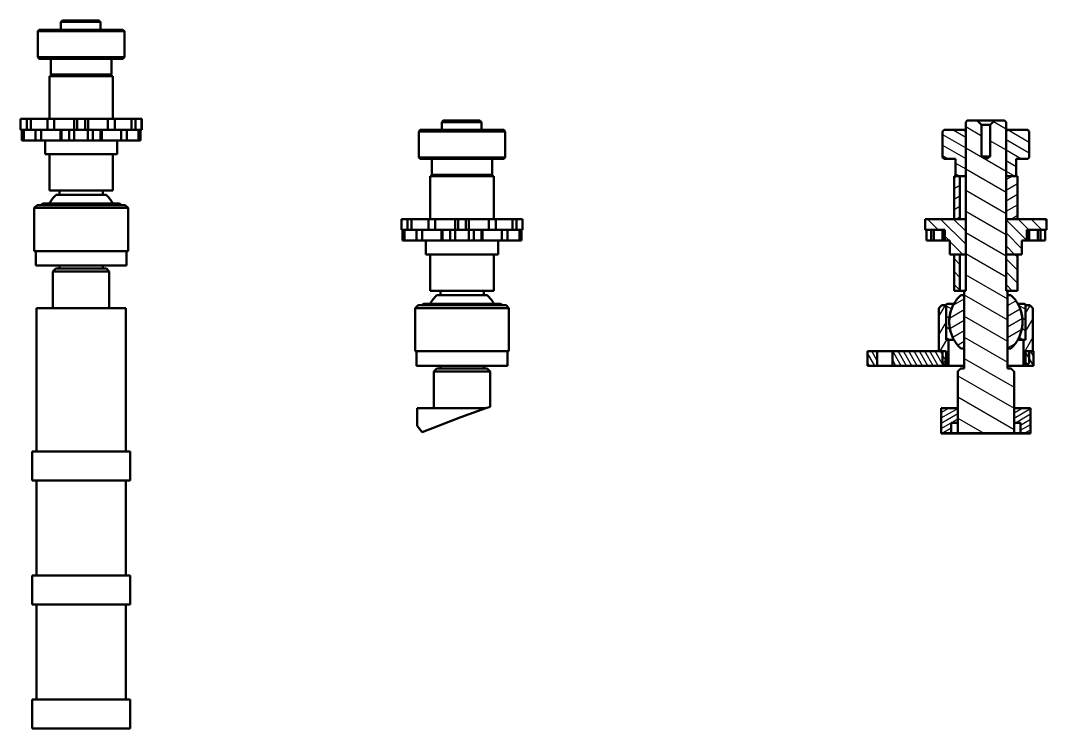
# Model space of a CAD drawing. Header units: millimetres. Extents: x 7516 to 8227, y 7849 to 10679.
# Drawn here: x 7516 to 8227, y 10188 to 10679 of the extents above; entities that cross this region are included whole.
import ezdxf

# ---------------------------------------------------------------- set-up
doc = ezdxf.new("R2010")
doc.units = ezdxf.units.MM
for name, color, linetype, lineweight in [('ハッチング', 20, 'Continuous', 25), ('外形線', 7, 'Continuous', 50), ('破断線', 3, 'Continuous', 50)]:
    doc.layers.add(name, color=color, linetype=linetype, lineweight=lineweight)
pattern_1 = [(315, (7785.0874, 10065.735), (4.490044, 4.490044), [])]
pattern_2 = [(330, (7785.0874, 10065.735), (3.17494, 5.49916), [])]
pattern_3 = [(300, (7785.0874, 10065.7348), (2.74958, 1.58747), [])]
pattern_4 = [(60, (7785.0874, 10065.735), (-5.49916, 3.17494), [])]
pattern_5 = [(30, (7785.0874, 10065.7348), (-1.58747, 2.74958), [])]
pattern_6 = [(30, (7785.0874, 10065.735), (-3.17494, 5.49916), [])]

msp = doc.modelspace()

# ---------------------------------------------------------------- hatches: boundary and pattern name
at = {"layer": 'ハッチング'}
h = msp.add_hatch(dxfattribs=at)
h.set_pattern_fill('ANSI31', color=256, scale=101.598099, angle=-75, style=0)
h.set_pattern_definition([(330, (7785.087, 10065.735), (6.34988, 10.99832), [])])
h.paths.add_polyline_path([(8188.07, 10584.64), (8186.71, 10583.83), (8186.17, 10583.51), (8185.87, 10583.34), (8185.68, 10583.24), (8185.54, 10583.17), (8185.44, 10583.12), (8185.36, 10583.09), (8185.29, 10583.06), (8185.23, 10583.05), (8185.18, 10583.04), (8185.13, 10583.03), (8185.09, 10583.03), (8185.04, 10583.03), (8184.99, 10583.04), (8184.94, 10583.05), (8184.88, 10583.06), (8184.81, 10583.09), (8184.73, 10583.12), (8184.63, 10583.17), (8184.49, 10583.24), (8184.3, 10583.34), (8184, 10583.51), (8183.46, 10583.83), (8182.1, 10584.64), (8182.1, 10606.64), (8182.01, 10606.73), (8181.92, 10606.82), (8181.83, 10606.91), (8181.73, 10607.01), (8181.63, 10607.11), (8181.53, 10607.21), (8181.42, 10607.31), (8181.32, 10607.42), (8181.21, 10607.53), (8181.09, 10607.64), (8180.98, 10607.76), (8180.86, 10607.88), (8180.73, 10608), (8180.61, 10608.13), (8180.47, 10608.26), (8180.34, 10608.4), (8180.2, 10608.53), (8180.06, 10608.68), (8179.91, 10608.82), (8179.76, 10608.98), (8179.6, 10609.13), (8179.44, 10609.3), (8179.27, 10609.47), (8179.09, 10609.64), (8172.09, 10609.64), (8171.09, 10608.64), (8171.09, 10491.64), (8170.09, 10491.64), (8170.09, 10437.64), (8167.59, 10437.64), (8167.51, 10437.56), (8167.43, 10437.48), (8167.35, 10437.4), (8167.27, 10437.32), (8167.19, 10437.24), (8167.11, 10437.16), (8167.03, 10437.08), (8166.95, 10437), (8166.86, 10436.92), (8166.78, 10436.84), (8166.7, 10436.75), (8166.62, 10436.67), (8166.53, 10436.59), (8166.45, 10436.5), (8166.36, 10436.42), (8166.28, 10436.33), (8166.19, 10436.25), (8166.11, 10436.16), (8166.02, 10436.08), (8165.94, 10435.99), (8165.85, 10435.9), (8165.76, 10435.82), (8165.68, 10435.73), (8165.59, 10435.64), (8165.59, 10392.81), (8204.58, 10392.81), (8204.58, 10435.64), (8204.49, 10435.73), (8204.41, 10435.82), (8204.32, 10435.9), (8204.23, 10435.99), (8204.15, 10436.08), (8204.06, 10436.16), (8203.98, 10436.25), (8203.89, 10436.33), (8203.81, 10436.42), (8203.72, 10436.5), (8203.64, 10436.59), (8203.56, 10436.67), (8203.47, 10436.75), (8203.39, 10436.84), (8203.31, 10436.92), (8203.23, 10437), (8203.14, 10437.08), (8203.06, 10437.16), (8202.98, 10437.24), (8202.9, 10437.32), (8202.82, 10437.4), (8202.74, 10437.48), (8202.66, 10437.56), (8202.58, 10437.64), (8200.08, 10437.64), (8200.08, 10491.64), (8199.08, 10491.64), (8199.08, 10608.64), (8198.08, 10609.64), (8191.08, 10609.64), (8190.9, 10609.47), (8190.73, 10609.3), (8190.57, 10609.13), (8190.41, 10608.98), (8190.26, 10608.82), (8190.11, 10608.68), (8189.97, 10608.53), (8189.83, 10608.4), (8189.7, 10608.26), (8189.57, 10608.13), (8189.44, 10608), (8189.31, 10607.88), (8189.19, 10607.76), (8189.08, 10607.64), (8188.96, 10607.53), (8188.85, 10607.42), (8188.75, 10607.31), (8188.64, 10607.21), (8188.54, 10607.11), (8188.44, 10607.01), (8188.34, 10606.91), (8188.25, 10606.82), (8188.16, 10606.73), (8188.07, 10606.64)])
h = msp.add_hatch(dxfattribs=at)
h.set_pattern_fill('ANSI31', color=256, scale=50.799049, angle=-75, style=0)
h.set_pattern_definition(pattern_2)
h.paths.add_polyline_path([(8155.09, 10584.14), (8156.09, 10583.14), (8164.09, 10583.14), (8164.09, 10572.14), (8165.09, 10571.14), (8170.09, 10571.14), (8171.09, 10572.14), (8171.09, 10602.14), (8170.09, 10603.14), (8156.09, 10603.14), (8155.09, 10602.14)])
h = msp.add_hatch(dxfattribs=at)
h.set_pattern_fill('ANSI31', color=256, scale=50.799049, angle=-75, style=0)
h.set_pattern_definition(pattern_2)
h.paths.add_polyline_path([(8214.08, 10583.14), (8215.08, 10584.14), (8215.08, 10602.14), (8214.08, 10603.14), (8200.08, 10603.14), (8199.08, 10602.14), (8199.08, 10572.14), (8200.08, 10571.14), (8205.08, 10571.14), (8206.08, 10572.14), (8206.08, 10583.14)])
h = msp.add_hatch(dxfattribs=at)
h.set_pattern_fill('ANSI31', color=256, scale=50.799049, angle=-15, style=0)
h.set_pattern_definition(pattern_6)
h.paths.add_polyline_path([(8167.09, 10541.39), (8167.09, 10571.14), (8163.09, 10571.14), (8163.09, 10541.39)])
h = msp.add_hatch(dxfattribs=at)
h.set_pattern_fill('ANSI31', color=256, scale=50.799049, angle=-15, style=0)
h.set_pattern_definition(pattern_6)
h.paths.add_polyline_path([(8207.08, 10571.14), (8199.08, 10571.14), (8199.08, 10541.39), (8207.08, 10541.39)])
h = msp.add_hatch(dxfattribs=at)
h.set_pattern_fill('ANSI31', color=256, scale=50.799049, angle=-90, style=0)
h.set_pattern_definition(pattern_1)
h.paths.add_polyline_path([(8171.09, 10541.39), (8143.09, 10541.39), (8143.09, 10533.89), (8156.59, 10533.89), (8156.59, 10526.39), (8160.09, 10526.39), (8160.09, 10516.89), (8171.09, 10516.89)])
h = msp.add_hatch(dxfattribs=at)
h.set_pattern_fill('ANSI31', color=256, scale=50.799049, angle=-90, style=0)
h.set_pattern_definition(pattern_1)
h.paths.add_polyline_path([(8227.08, 10541.39), (8199.08, 10541.39), (8199.08, 10516.89), (8210.08, 10516.89), (8210.08, 10526.39), (8213.58, 10526.39), (8213.58, 10533.89), (8227.08, 10533.89)])
h = msp.add_hatch(dxfattribs=at)
h.set_pattern_fill('ANSI31', color=256, scale=50.799049, angle=-90, style=0)
h.set_pattern_definition(pattern_1)
h.paths.add_polyline_path([(8167.09, 10491.64), (8167.09, 10516.89), (8163.09, 10516.89), (8163.09, 10491.64)])
h = msp.add_hatch(dxfattribs=at)
h.set_pattern_fill('ANSI31', color=256, scale=50.799049, angle=-90, style=0)
h.set_pattern_definition(pattern_1)
h.paths.add_polyline_path([(8207.08, 10516.89), (8199.08, 10516.89), (8199.08, 10491.64), (8207.08, 10491.64)])
h = msp.add_hatch(dxfattribs=at)
h.set_pattern_fill('ANSI31', color=256, scale=50.799049, angle=-15, style=0)
h.set_pattern_definition(pattern_6)
h.paths.add_polyline_path([(8170.09, 10488.64), (8167.69, 10488.64), (8166.52, 10487.47), (8165.4, 10486.18), (8164.33, 10484.77), (8163.36, 10483.29), (8162.5, 10481.75), (8161.77, 10480.22), (8161.16, 10478.67), (8160.64, 10477.02), (8160.22, 10475.3), (8159.92, 10473.55), (8159.74, 10471.82), (8159.69, 10470.14), (8159.74, 10468.47), (8159.92, 10466.73), (8160.22, 10464.98), (8160.64, 10463.26), (8161.16, 10461.61), (8161.77, 10460.07), (8162.5, 10458.53), (8163.36, 10457), (8164.33, 10455.51), (8165.4, 10454.11), (8166.52, 10452.82), (8167.69, 10451.64), (8170.09, 10451.64)])
h = msp.add_hatch(dxfattribs=at)
h.set_pattern_fill('ANSI31', color=256, scale=50.799049, angle=-15, style=0)
h.set_pattern_definition(pattern_6)
h.paths.add_polyline_path([(8202.48, 10488.64), (8200.08, 10488.64), (8200.08, 10451.64), (8202.48, 10451.64), (8203.65, 10452.82), (8204.78, 10454.11), (8205.84, 10455.51), (8206.81, 10457), (8207.67, 10458.53), (8208.4, 10460.07), (8209.01, 10461.61), (8209.53, 10463.26), (8209.95, 10464.98), (8210.25, 10466.73), (8210.43, 10468.47), (8210.48, 10470.14), (8210.43, 10471.82), (8210.25, 10473.55), (8209.95, 10475.3), (8209.53, 10477.02), (8209.01, 10478.67), (8208.4, 10480.22), (8207.67, 10481.75), (8206.81, 10483.29), (8205.84, 10484.77), (8204.78, 10486.18), (8203.65, 10487.47)])
h = msp.add_hatch(dxfattribs=at)
h.set_pattern_fill('ANSI31', color=256, scale=50.799049, angle=15, style=0)
h.set_pattern_definition(pattern_4)
h.paths.add_polyline_path([(8155.09, 10441.64), (8157.09, 10439.64), (8159.09, 10439.64), (8159.09, 10457.64), (8157.59, 10457.64), (8157.59, 10481.64), (8154.59, 10481.64), (8152.59, 10479.64), (8152.59, 10449.64), (8155.09, 10449.64)])
h = msp.add_hatch(dxfattribs=at)
h.set_pattern_fill('ANSI31', color=256, scale=50.799049, angle=-75, style=0)
h.set_pattern_definition(pattern_2)
h.paths.add_polyline_path([(8157.59, 10458.22), (8158.59, 10457.64), (8162.98, 10457.64), (8162.46, 10458.61), (8161.99, 10459.59), (8161.57, 10460.55), (8161.19, 10461.53), (8160.85, 10462.56), (8160.54, 10463.62), (8160.28, 10464.71), (8160.06, 10465.81), (8159.9, 10466.91), (8159.78, 10468.01), (8159.71, 10469.09), (8159.69, 10470.14), (8159.71, 10471.19), (8159.78, 10472.27), (8159.9, 10473.37), (8160.06, 10474.48), (8160.28, 10475.58), (8160.54, 10476.66), (8160.85, 10477.73), (8161.19, 10478.75), (8161.57, 10479.74), (8161.99, 10480.7), (8162.46, 10481.67), (8162.98, 10482.64), (8158.59, 10482.64), (8157.59, 10482.06)])
h = msp.add_hatch(dxfattribs=at)
h.set_pattern_fill('ANSI31', color=256, scale=50.799049, angle=-75, style=0)
h.set_pattern_definition(pattern_2)
h.paths.add_polyline_path([(8211.58, 10457.64), (8212.58, 10458.22), (8212.58, 10482.06), (8211.58, 10482.64), (8207.19, 10482.64), (8207.71, 10481.67), (8208.18, 10480.7), (8208.6, 10479.74), (8208.98, 10478.75), (8209.32, 10477.73), (8209.63, 10476.66), (8209.89, 10475.58), (8210.11, 10474.48), (8210.28, 10473.37), (8210.39, 10472.27), (8210.46, 10471.19), (8210.48, 10470.14), (8210.46, 10469.09), (8210.39, 10468.01), (8210.28, 10466.91), (8210.11, 10465.81), (8209.89, 10464.71), (8209.63, 10463.62), (8209.32, 10462.56), (8208.98, 10461.53), (8208.6, 10460.55), (8208.18, 10459.59), (8207.71, 10458.61), (8207.19, 10457.64)])
h = msp.add_hatch(dxfattribs=at)
h.set_pattern_fill('ANSI31', color=256, scale=50.799049, angle=15, style=0)
h.set_pattern_definition(pattern_4)
h.paths.add_polyline_path([(8213.08, 10439.64), (8215.08, 10441.64), (8215.08, 10449.64), (8217.58, 10449.64), (8217.58, 10479.64), (8215.58, 10481.64), (8212.58, 10481.64), (8212.58, 10457.64), (8211.08, 10457.64), (8211.08, 10439.64)])
h = msp.add_hatch(dxfattribs=at)
h.set_pattern_fill('ANSI31', color=256, scale=25.399525, angle=-105, style=0)
h.set_pattern_definition(pattern_3)
h.paths.add_polyline_path([(8103.09, 10449.64), (8103.09, 10439.64), (8109.85, 10439.64), (8109.85, 10449.64)])
h = msp.add_hatch(dxfattribs=at)
h.set_pattern_fill('ANSI31', color=256, scale=25.399525, angle=-105, style=0)
h.set_pattern_definition(pattern_3)
h.paths.add_polyline_path([(8120.33, 10449.64), (8120.33, 10439.64), (8157.59, 10439.64), (8157.59, 10449.64)])
h = msp.add_hatch(dxfattribs=at)
h.set_pattern_fill('ANSI31', color=256, scale=25.399525, angle=-105, style=0)
h.set_pattern_definition(pattern_3)
h.paths.add_polyline_path([(8218.08, 10439.64), (8218.08, 10449.64), (8212.58, 10449.64), (8212.58, 10439.64)])
h = msp.add_hatch(dxfattribs=at)
h.set_pattern_fill('ANSI31', color=256, scale=25.399525, angle=-15, style=0, double=1)
h.set_pattern_definition(pattern_5)
h.paths.add_polyline_path([(8165.59, 10410.14), (8154.09, 10410.14), (8154.09, 10392.81), (8161.09, 10392.81), (8161.09, 10400.14), (8165.59, 10400.14)])
h = msp.add_hatch(dxfattribs=at)
h.set_pattern_fill('ANSI31', color=256, scale=25.399525, angle=-15, style=0, double=1)
h.set_pattern_definition(pattern_5)
h.paths.add_polyline_path([(8216.08, 10410.14), (8204.58, 10410.14), (8204.58, 10400.14), (8209.08, 10400.14), (8209.08, 10392.81), (8216.08, 10392.81)])

# ---------------------------------------------------------------- linework, layer by layer
at = {"layer": '外形線'}
for p, q in [((7545.12, 10679.06), (7544.12, 10678.06)), ((7545.12, 10679.06), (7570.49, 10679.06)), ((7529.12, 10672.56), (7528.12, 10671.56)), ((7588.12, 10671.56), (7528.12, 10671.56)), ((7528.12, 10653.56), (7528.12, 10671.56)), ((7529.12, 10672.56), (7587.12, 10672.56)), ((7571.54, 10678.06), (7544.12, 10678.06)), ((7544.12, 10678.06), (7544.12, 10672.56)), ((7571.54, 10672.56), (7571.54, 10678.06)), ((7587.12, 10672.56), (7588.12, 10671.56)), ((7588.12, 10653.56), (7588.12, 10671.56)), ((7528.12, 10653.56), (7588.12, 10653.56)), ((7529.12, 10652.56), (7528.12, 10653.56)), ((7587.12, 10652.56), (7529.12, 10652.56)), ((7537.12, 10641.56), (7537.12, 10652.56)), ((7579.12, 10641.56), (7579.12, 10652.56)), ((7587.12, 10652.56), (7588.12, 10653.56)), ((7580.12, 10640.56), (7536.12, 10640.56)), ((7536.12, 10640.56), (7536.12, 10610.81)), ((7537.12, 10641.56), (7579.12, 10641.56)), ((7538.12, 10640.56), (7537.12, 10641.56)), ((7578.12, 10640.56), (7579.12, 10641.56)), ((7580.12, 10640.56), (7580.12, 10610.81)), ((7516.12, 10603.31), (7516.12, 10610.81)), ((7516.12, 10610.81), (7516.21, 10610.81)), ((7516.21, 10603.31), (7516.21, 10610.81)), ((7516.21, 10610.81), (7520.08, 10610.81)), ((7520.45, 10610.81), (7520.08, 10610.81)), ((7520.45, 10610.81), (7520.45, 10603.31)), ((7520.45, 10610.81), (7523.2, 10610.81)), ((7523.2, 10610.81), (7527.45, 10610.81)), ((7523.2, 10603.31), (7523.2, 10610.81)), ((7529.31, 10610.81), (7527.45, 10610.81)), ((7529.31, 10610.81), (7533.55, 10610.81)), ((7533.55, 10610.81), (7534.79, 10610.81)), ((7534.79, 10610.81), (7539.55, 10610.81)), ((7534.79, 10610.81), (7534.79, 10603.31)), ((7539.55, 10610.81), (7543.04, 10610.81)), ((7539.55, 10603.31), (7539.55, 10610.81)), ((7544.22, 10610.81), (7543.04, 10610.81)), ((7544.22, 10610.81), (7545.77, 10610.81)), ((7545.77, 10610.81), (7547.61, 10610.81)), ((7547.61, 10610.81), (7553.29, 10610.81)), ((7553.57, 10610.81), (7553.29, 10610.81)), ((7553.29, 10603.31), (7553.29, 10610.81)), ((7553.57, 10610.81), (7555.37, 10610.81)), ((7555.37, 10610.81), (7560.87, 10610.81)), ((7555.37, 10610.81), (7555.37, 10603.31)), ((7560.87, 10610.81), (7562.67, 10610.81)), ((7560.87, 10603.31), (7560.87, 10610.81)), ((7562.95, 10610.81), (7562.67, 10610.81)), ((7562.95, 10610.81), (7568.64, 10610.81)), ((7562.95, 10603.31), (7562.95, 10610.81)), ((7568.64, 10610.81), (7570.48, 10610.81)), ((7570.48, 10610.81), (7572.03, 10610.81)), ((7573.21, 10610.81), (7572.03, 10610.81)), ((7573.21, 10610.81), (7576.7, 10610.81)), ((7576.7, 10610.81), (7581.46, 10610.81)), ((7576.7, 10610.81), (7576.7, 10603.31)), ((7581.46, 10610.81), (7582.69, 10610.81)), ((7581.46, 10603.31), (7581.46, 10610.81)), ((7582.69, 10610.81), (7586.94, 10610.81)), ((7588.8, 10610.81), (7586.94, 10610.81)), ((7588.8, 10610.81), (7593.04, 10610.81)), ((7593.04, 10610.81), (7595.79, 10610.81)), ((7593.04, 10610.81), (7593.04, 10603.31)), ((7596.17, 10610.81), (7595.79, 10610.81)), ((7595.79, 10603.31), (7595.79, 10610.81)), ((7596.17, 10610.81), (7600.03, 10610.81)), ((7600.03, 10610.81), (7600.12, 10610.81)), ((7600.03, 10610.81), (7600.03, 10603.31)), ((7600.12, 10603.31), (7600.12, 10610.81)), ((7809.07, 10609.64), (7808.07, 10608.64)), ((7835.49, 10608.64), (7808.07, 10608.64)), ((7808.07, 10608.64), (7808.07, 10603.14)), ((7809.07, 10609.64), (7834.44, 10609.64)), ((7809.07, 10609.64), (7834.44, 10609.64)), ((7835.49, 10603.14), (7835.49, 10608.64)), ((8172.09, 10609.64), (8171.09, 10608.64)), ((8171.09, 10608.64), (8171.09, 10491.64)), ((8179.09, 10609.64), (8172.09, 10609.64)), ((8179.09, 10609.64), (8191.08, 10609.64)), ((8198.08, 10609.64), (8191.08, 10609.64)), ((8199.08, 10608.64), (8198.08, 10609.64)), ((8199.08, 10491.64), (8199.08, 10608.64)), ((7516.12, 10603.31), (7516.21, 10603.31)), ((7516.93, 10603.31), (7516.21, 10603.31)), ((7516.93, 10603.31), (7516.93, 10595.81)), ((7516.93, 10603.31), (7518.35, 10603.31)), ((7518.35, 10595.81), (7518.35, 10603.31)), ((7518.35, 10603.31), (7520.45, 10603.31)), ((7520.45, 10603.31), (7523.2, 10603.31)), ((7526.54, 10603.31), (7523.2, 10603.31)), ((7526.54, 10603.31), (7526.54, 10595.81)), ((7526.54, 10603.31), (7530.43, 10603.31)), ((7530.43, 10595.81), (7530.43, 10603.31)), ((7530.43, 10603.31), (7534.44, 10603.31)), ((7534.79, 10603.31), (7534.44, 10603.31)), ((7534.79, 10603.31), (7539.55, 10603.31)), ((7543.04, 10603.31), (7539.55, 10603.31)), ((7543.04, 10603.31), (7543.83, 10603.31)), ((7543.83, 10603.31), (7543.83, 10595.81)), ((7543.88, 10603.31), (7543.83, 10603.31)), ((7543.88, 10603.31), (7544.62, 10603.31)), ((7544.62, 10603.31), (7544.62, 10595.81)), ((7544.62, 10603.31), (7549.93, 10603.31)), ((7549.93, 10595.81), (7549.93, 10603.31)), ((7549.93, 10603.31), (7552.67, 10603.31)), ((7553.29, 10603.31), (7552.67, 10603.31)), ((7553.29, 10603.31), (7553.57, 10603.31)), ((7553.37, 10603.31), (7553.37, 10595.81)), ((7555.37, 10603.31), (7553.57, 10603.31)), ((7555.37, 10603.31), (7560.87, 10603.31)), ((7562.67, 10603.31), (7560.87, 10603.31)), ((7562.67, 10603.31), (7562.95, 10603.31)), ((7562.87, 10603.31), (7562.87, 10595.81)), ((7563.57, 10603.31), (7562.95, 10603.31)), ((7563.57, 10603.31), (7566.31, 10603.31)), ((7566.31, 10603.31), (7566.31, 10595.81)), ((7566.31, 10603.31), (7571.63, 10603.31)), ((7571.63, 10595.81), (7571.63, 10603.31)), ((7571.63, 10603.31), (7572.37, 10603.31)), ((7572.41, 10603.31), (7572.37, 10603.31)), ((7572.41, 10603.31), (7572.41, 10595.81)), ((7572.41, 10603.31), (7573.21, 10603.31)), ((7576.7, 10603.31), (7573.21, 10603.31)), ((7576.7, 10603.31), (7581.46, 10603.31)), ((7581.81, 10603.31), (7581.46, 10603.31)), ((7581.81, 10603.31), (7585.81, 10603.31)), ((7585.81, 10603.31), (7585.81, 10595.81)), ((7585.81, 10603.31), (7589.7, 10603.31)), ((7589.7, 10595.81), (7589.7, 10603.31)), ((7593.04, 10603.31), (7589.7, 10603.31)), ((7593.04, 10603.31), (7595.79, 10603.31)), ((7595.79, 10603.31), (7597.89, 10603.31)), ((7597.89, 10603.31), (7597.89, 10595.81)), ((7597.89, 10603.31), (7599.32, 10603.31)), ((7599.32, 10595.81), (7599.32, 10603.31)), ((7600.03, 10603.31), (7599.32, 10603.31)), ((7600.03, 10603.31), (7600.12, 10603.31)), ((7793.07, 10603.14), (7792.07, 10602.14)), ((7852.07, 10602.14), (7792.07, 10602.14)), ((7792.07, 10584.14), (7792.07, 10602.14)), ((7793.07, 10603.14), (7851.07, 10603.14)), ((7851.07, 10603.14), (7852.07, 10602.14)), ((7852.07, 10584.14), (7852.07, 10602.14)), ((8156.09, 10603.14), (8155.09, 10602.14)), ((8155.09, 10602.14), (8155.09, 10584.14)), ((8170.09, 10603.14), (8156.09, 10603.14)), ((8171.09, 10603.14), (8170.09, 10603.14)), ((8171.09, 10602.14), (8170.09, 10603.14)), ((8171.09, 10572.14), (8171.09, 10602.14)), ((8188.07, 10606.64), (8182.1, 10606.64)), ((8182.1, 10584.64), (8182.1, 10606.64)), ((8188.07, 10606.64), (8188.07, 10584.64)), ((8200.08, 10603.14), (8199.08, 10603.14)), ((8200.08, 10603.14), (8199.08, 10602.14)), ((8199.08, 10602.14), (8199.08, 10572.14)), ((8214.08, 10603.14), (8200.08, 10603.14)), ((8215.08, 10602.14), (8214.08, 10603.14)), ((8215.08, 10584.14), (8215.08, 10602.14)), ((7516.93, 10595.81), (7518.35, 10595.81)), ((7522.55, 10595.81), (7518.35, 10595.81)), ((7522.55, 10595.81), (7524.57, 10595.81)), ((7526.54, 10595.81), (7524.57, 10595.81)), ((7526.54, 10595.81), (7530.43, 10595.81)), ((7534.44, 10595.81), (7530.43, 10595.81)), ((7533.12, 10586.31), (7533.12, 10595.81)), ((7534.44, 10595.81), (7536.01, 10595.81)), ((7539.01, 10595.81), (7536.01, 10595.81)), ((7541.06, 10595.81), (7539.01, 10595.81)), ((7543.83, 10595.81), (7541.06, 10595.81)), ((7543.83, 10595.81), (7543.88, 10595.81)), ((7544.62, 10595.81), (7543.88, 10595.81)), ((7544.62, 10595.81), (7549.93, 10595.81)), ((7552.67, 10595.81), (7549.93, 10595.81)), ((7552.67, 10595.81), (7553.37, 10595.81)), ((7554.87, 10595.81), (7553.37, 10595.81)), ((7561.37, 10595.81), (7554.87, 10595.81)), ((7562.87, 10595.81), (7561.37, 10595.81)), ((7562.87, 10595.81), (7563.57, 10595.81)), ((7566.31, 10595.81), (7563.57, 10595.81)), ((7566.31, 10595.81), (7571.63, 10595.81)), ((7572.37, 10595.81), (7571.63, 10595.81)), ((7572.37, 10595.81), (7572.41, 10595.81)), ((7575.19, 10595.81), (7572.41, 10595.81)), ((7577.24, 10595.81), (7575.19, 10595.81)), ((7580.24, 10595.81), (7577.24, 10595.81)), ((7580.24, 10595.81), (7581.81, 10595.81)), ((7585.81, 10595.81), (7581.81, 10595.81)), ((7583.12, 10586.31), (7583.12, 10595.81)), ((7585.81, 10595.81), (7589.7, 10595.81)), ((7591.67, 10595.81), (7589.7, 10595.81)), ((7591.67, 10595.81), (7593.7, 10595.81)), ((7597.89, 10595.81), (7593.7, 10595.81)), ((7597.89, 10595.81), (7599.32, 10595.81)), ((7533.12, 10586.31), (7583.12, 10586.31)), ((7536.12, 10586.31), (7536.12, 10561.06)), ((7580.12, 10586.31), (7580.12, 10561.06)), ((7792.07, 10584.14), (7852.07, 10584.14)), ((7793.07, 10583.14), (7792.07, 10584.14)), ((7851.07, 10583.14), (7793.07, 10583.14)), ((7801.07, 10572.14), (7801.07, 10583.14)), ((7843.07, 10572.14), (7843.07, 10583.14)), ((7851.07, 10583.14), (7852.07, 10584.14)), ((8155.09, 10584.14), (8156.09, 10583.14)), ((8156.09, 10583.14), (8164.09, 10583.14)), ((8164.09, 10583.14), (8164.09, 10572.14)), ((8188.07, 10584.64), (8182.1, 10584.64)), ((8206.08, 10583.14), (8214.08, 10583.14)), ((8206.08, 10572.14), (8206.08, 10583.14)), ((8214.08, 10583.14), (8215.08, 10584.14)), ((7801.07, 10572.14), (7843.07, 10572.14)), ((7802.07, 10571.14), (7801.07, 10572.14)), ((7842.07, 10571.14), (7843.07, 10572.14)), ((8164.09, 10572.14), (8165.09, 10571.14)), ((8170.09, 10571.14), (8171.09, 10572.14)), ((8199.08, 10572.14), (8200.08, 10571.14)), ((8205.08, 10571.14), (8206.08, 10572.14)), ((7844.07, 10571.14), (7800.07, 10571.14)), ((7800.07, 10571.14), (7800.07, 10541.39)), ((7844.07, 10571.14), (7844.07, 10541.39)), ((8163.09, 10571.14), (8163.09, 10541.39)), ((8167.09, 10571.14), (8163.09, 10571.14)), ((8165.09, 10571.14), (8170.09, 10571.14)), ((8167.09, 10541.39), (8167.09, 10571.14)), ((8170.09, 10571.14), (8171.09, 10571.14)), ((8199.08, 10571.14), (8199.08, 10541.39)), ((8207.08, 10571.14), (8199.08, 10571.14)), ((8200.08, 10571.14), (8205.08, 10571.14)), ((8207.08, 10541.39), (8207.08, 10571.14)), ((7580.12, 10561.06), (7536.12, 10561.06)), ((7540.72, 10558.06), (7575.52, 10558.06)), ((7543.12, 10558.06), (7543.12, 10561.06)), ((7573.12, 10558.06), (7573.12, 10561.06)), ((7527.62, 10551.06), (7525.62, 10549.06)), ((7527.62, 10551.06), (7554.46, 10551.06)), ((7531.62, 10552.06), (7530.62, 10551.48)), ((7585.62, 10551.48), (7530.62, 10551.48)), ((7530.62, 10551.48), (7530.62, 10551.06)), ((7531.62, 10552.06), (7584.62, 10552.06)), ((7554.46, 10551.06), (7588.62, 10551.06)), ((7584.62, 10552.06), (7585.62, 10551.48)), ((7585.62, 10551.48), (7585.62, 10551.06)), ((7588.62, 10551.06), (7590.62, 10549.06)), ((7554.22, 10549.06), (7525.62, 10549.06)), ((7525.62, 10519.06), (7525.62, 10549.06)), ((7590.62, 10549.06), (7554.22, 10549.06)), ((7590.62, 10519.06), (7590.62, 10549.06)), ((7780.07, 10533.89), (7780.07, 10541.39)), ((7780.07, 10541.39), (7780.16, 10541.39)), ((7780.16, 10533.89), (7780.16, 10541.39)), ((7780.16, 10541.39), (7784.02, 10541.39)), ((7784.4, 10541.39), (7784.02, 10541.39)), ((7784.4, 10541.39), (7784.4, 10533.89)), ((7784.4, 10541.39), (7787.15, 10541.39)), ((7787.15, 10541.39), (7791.4, 10541.39)), ((7787.15, 10533.89), (7787.15, 10541.39)), ((7793.26, 10541.39), (7791.4, 10541.39)), ((7793.26, 10541.39), (7797.5, 10541.39)), ((7797.5, 10541.39), (7798.74, 10541.39)), ((7798.74, 10541.39), (7803.5, 10541.39)), ((7798.74, 10541.39), (7798.74, 10533.89)), ((7803.5, 10541.39), (7806.99, 10541.39)), ((7803.5, 10533.89), (7803.5, 10541.39)), ((7808.17, 10541.39), (7806.99, 10541.39)), ((7808.17, 10541.39), (7809.72, 10541.39)), ((7809.72, 10541.39), (7811.56, 10541.39)), ((7811.56, 10541.39), (7817.24, 10541.39)), ((7817.52, 10541.39), (7817.24, 10541.39)), ((7817.24, 10533.89), (7817.24, 10541.39)), ((7817.52, 10541.39), (7819.32, 10541.39)), ((7819.32, 10541.39), (7824.82, 10541.39)), ((7819.32, 10541.39), (7819.32, 10533.89)), ((7824.82, 10541.39), (7826.62, 10541.39)), ((7824.82, 10533.89), (7824.82, 10541.39)), ((7826.9, 10541.39), (7826.62, 10541.39)), ((7826.9, 10541.39), (7832.59, 10541.39)), ((7826.9, 10533.89), (7826.9, 10541.39)), ((7832.59, 10541.39), (7834.42, 10541.39)), ((7834.42, 10541.39), (7835.98, 10541.39)), ((7837.15, 10541.39), (7835.98, 10541.39)), ((7837.15, 10541.39), (7840.65, 10541.39)), ((7840.65, 10541.39), (7845.41, 10541.39)), ((7840.65, 10541.39), (7840.65, 10533.89)), ((7845.41, 10541.39), (7846.64, 10541.39)), ((7845.41, 10533.89), (7845.41, 10541.39)), ((7846.64, 10541.39), (7850.89, 10541.39)), ((7852.75, 10541.39), (7850.89, 10541.39)), ((7852.75, 10541.39), (7856.99, 10541.39)), ((7856.99, 10541.39), (7859.74, 10541.39)), ((7856.99, 10541.39), (7856.99, 10533.89)), ((7860.12, 10541.39), (7859.74, 10541.39)), ((7859.74, 10533.89), (7859.74, 10541.39)), ((7860.12, 10541.39), (7863.98, 10541.39)), ((7863.98, 10541.39), (7864.07, 10541.39)), ((7863.98, 10541.39), (7863.98, 10533.89)), ((7864.07, 10533.89), (7864.07, 10541.39)), ((8143.09, 10541.39), (8143.09, 10533.89)), ((8171.09, 10541.39), (8143.09, 10541.39)), ((8163.09, 10541.39), (8167.09, 10541.39)), ((8171.09, 10516.89), (8171.09, 10541.39)), ((8199.08, 10541.39), (8207.08, 10541.39)), ((8199.08, 10541.39), (8199.08, 10516.89)), ((8227.08, 10541.39), (8199.08, 10541.39)), ((8227.08, 10533.89), (8227.08, 10541.39)), ((7780.07, 10533.89), (7780.16, 10533.89)), ((7780.88, 10533.89), (7780.16, 10533.89)), ((7780.88, 10533.89), (7780.88, 10526.39)), ((7780.88, 10533.89), (7782.3, 10533.89)), ((7782.3, 10526.39), (7782.3, 10533.89)), ((7782.3, 10533.89), (7784.4, 10533.89)), ((7784.4, 10533.89), (7787.15, 10533.89)), ((7790.49, 10533.89), (7787.15, 10533.89)), ((7790.49, 10533.89), (7790.49, 10526.39)), ((7790.49, 10533.89), (7794.38, 10533.89)), ((7794.38, 10526.39), (7794.38, 10533.89)), ((7794.38, 10533.89), (7798.39, 10533.89)), ((7798.74, 10533.89), (7798.39, 10533.89)), ((7798.74, 10533.89), (7803.5, 10533.89)), ((7806.99, 10533.89), (7803.5, 10533.89)), ((7806.99, 10533.89), (7807.78, 10533.89)), ((7807.78, 10533.89), (7807.78, 10526.39)), ((7807.83, 10533.89), (7807.78, 10533.89)), ((7807.83, 10533.89), (7808.57, 10533.89)), ((7808.57, 10533.89), (7808.57, 10526.39)), ((7808.57, 10533.89), (7813.88, 10533.89)), ((7813.88, 10526.39), (7813.88, 10533.89)), ((7813.88, 10533.89), (7816.62, 10533.89)), ((7817.24, 10533.89), (7816.62, 10533.89)), ((7817.24, 10533.89), (7817.52, 10533.89)), ((7817.32, 10533.89), (7817.32, 10526.39)), ((7819.32, 10533.89), (7817.52, 10533.89)), ((7819.32, 10533.89), (7824.82, 10533.89)), ((7826.62, 10533.89), (7824.82, 10533.89)), ((7826.62, 10533.89), (7826.9, 10533.89)), ((7826.82, 10533.89), (7826.82, 10526.39)), ((7827.52, 10533.89), (7826.9, 10533.89)), ((7827.52, 10533.89), (7830.26, 10533.89)), ((7830.26, 10533.89), (7830.26, 10526.39)), ((7830.26, 10533.89), (7835.57, 10533.89)), ((7835.57, 10526.39), (7835.57, 10533.89)), ((7835.57, 10533.89), (7836.31, 10533.89)), ((7836.36, 10533.89), (7836.31, 10533.89)), ((7836.36, 10533.89), (7836.36, 10526.39)), ((7836.36, 10533.89), (7837.15, 10533.89)), ((7840.65, 10533.89), (7837.15, 10533.89)), ((7840.65, 10533.89), (7845.41, 10533.89)), ((7845.76, 10533.89), (7845.41, 10533.89)), ((7845.76, 10533.89), (7849.76, 10533.89)), ((7849.76, 10533.89), (7849.76, 10526.39)), ((7849.76, 10533.89), (7853.65, 10533.89)), ((7853.65, 10526.39), (7853.65, 10533.89)), ((7856.99, 10533.89), (7853.65, 10533.89)), ((7856.99, 10533.89), (7859.74, 10533.89)), ((7859.74, 10533.89), (7861.84, 10533.89)), ((7861.84, 10533.89), (7861.84, 10526.39)), ((7861.84, 10533.89), (7863.26, 10533.89)), ((7863.26, 10526.39), (7863.26, 10533.89)), ((7863.98, 10533.89), (7863.26, 10533.89)), ((7863.98, 10533.89), (7864.07, 10533.89)), ((8143.09, 10533.89), (8156.59, 10533.89)), ((8143.89, 10526.39), (8143.89, 10533.89)), ((8147.16, 10533.89), (8147.16, 10526.39)), ((8149.09, 10533.89), (8149.09, 10526.39)), ((8155.09, 10533.89), (8155.09, 10526.39)), ((8156.59, 10533.89), (8156.59, 10526.39)), ((8213.58, 10533.89), (8227.08, 10533.89)), ((8213.58, 10526.39), (8213.58, 10533.89)), ((8215.08, 10533.89), (8215.08, 10526.39)), ((8221.08, 10533.89), (8221.08, 10526.39)), ((8223.01, 10533.89), (8223.01, 10526.39)), ((8226.28, 10533.89), (8226.28, 10526.39)), ((7780.88, 10526.39), (7782.3, 10526.39)), ((7786.5, 10526.39), (7782.3, 10526.39)), ((7786.5, 10526.39), (7788.52, 10526.39)), ((7790.49, 10526.39), (7788.52, 10526.39)), ((7790.49, 10526.39), (7794.38, 10526.39)), ((7798.39, 10526.39), (7794.38, 10526.39)), ((7797.07, 10516.89), (7797.07, 10526.39)), ((7798.39, 10526.39), (7799.96, 10526.39)), ((7802.96, 10526.39), (7799.96, 10526.39)), ((7805.01, 10526.39), (7802.96, 10526.39)), ((7807.78, 10526.39), (7805.01, 10526.39)), ((7807.78, 10526.39), (7807.83, 10526.39)), ((7808.57, 10526.39), (7807.83, 10526.39)), ((7808.57, 10526.39), (7813.88, 10526.39)), ((7816.62, 10526.39), (7813.88, 10526.39)), ((7816.62, 10526.39), (7817.32, 10526.39)), ((7818.82, 10526.39), (7817.32, 10526.39)), ((7825.32, 10526.39), (7818.82, 10526.39)), ((7826.82, 10526.39), (7825.32, 10526.39)), ((7826.82, 10526.39), (7827.52, 10526.39)), ((7830.26, 10526.39), (7827.52, 10526.39)), ((7830.26, 10526.39), (7835.57, 10526.39)), ((7836.31, 10526.39), (7835.57, 10526.39)), ((7836.31, 10526.39), (7836.36, 10526.39)), ((7839.14, 10526.39), (7836.36, 10526.39)), ((7841.18, 10526.39), (7839.14, 10526.39)), ((7844.18, 10526.39), (7841.18, 10526.39)), ((7844.18, 10526.39), (7845.76, 10526.39)), ((7849.76, 10526.39), (7845.76, 10526.39)), ((7847.07, 10516.89), (7847.07, 10526.39)), ((7849.76, 10526.39), (7853.65, 10526.39)), ((7855.62, 10526.39), (7853.65, 10526.39)), ((7855.62, 10526.39), (7857.64, 10526.39)), ((7861.84, 10526.39), (7857.64, 10526.39)), ((7861.84, 10526.39), (7863.26, 10526.39)), ((8147.16, 10526.39), (8143.89, 10526.39)), ((8147.16, 10526.39), (8149.09, 10526.39)), ((8155.09, 10526.39), (8149.09, 10526.39)), ((8156.59, 10526.39), (8155.09, 10526.39)), ((8156.59, 10526.39), (8160.09, 10526.39)), ((8160.09, 10526.39), (8160.09, 10516.89)), ((8210.08, 10526.39), (8213.58, 10526.39)), ((8210.08, 10516.89), (8210.08, 10526.39)), ((8215.08, 10526.39), (8213.58, 10526.39)), ((8221.08, 10526.39), (8215.08, 10526.39)), ((8221.08, 10526.39), (8223.01, 10526.39)), ((8226.28, 10526.39), (8223.01, 10526.39)), ((7526.62, 10519.06), (7525.62, 10519.06)), ((7526.62, 10509.06), (7526.62, 10519.06)), ((7589.62, 10519.06), (7526.62, 10519.06)), ((7590.62, 10519.06), (7589.62, 10519.06)), ((7589.62, 10509.06), (7589.62, 10519.06)), ((7797.07, 10516.89), (7847.07, 10516.89)), ((7800.07, 10516.89), (7800.07, 10491.64)), ((7844.07, 10516.89), (7844.07, 10491.64)), ((8160.09, 10516.89), (8171.09, 10516.89)), ((8163.09, 10516.89), (8163.09, 10491.64)), ((8167.09, 10516.89), (8163.09, 10516.89)), ((8167.09, 10491.64), (8167.09, 10516.89)), ((8199.08, 10516.89), (8199.08, 10491.64)), ((8207.08, 10516.89), (8199.08, 10516.89)), ((8199.08, 10516.89), (8210.08, 10516.89)), ((8207.08, 10491.64), (8207.08, 10516.89)), ((7526.62, 10509.06), (7589.62, 10509.06)), ((7543.12, 10507.06), (7543.12, 10509.06)), ((7573.12, 10507.06), (7573.12, 10509.06)), ((7540.62, 10507.06), (7538.62, 10505.06)), ((7558.12, 10505.06), (7538.62, 10505.06)), ((7538.62, 10479.56), (7538.62, 10505.06)), ((7540.62, 10507.06), (7558.12, 10507.06)), ((7558.12, 10507.06), (7575.62, 10507.06)), ((7577.62, 10505.06), (7558.12, 10505.06)), ((7575.62, 10507.06), (7577.62, 10505.06)), ((7577.62, 10479.56), (7577.62, 10505.06)), ((7844.07, 10491.64), (7800.07, 10491.64)), ((7804.67, 10488.64), (7839.47, 10488.64)), ((7807.07, 10488.64), (7807.07, 10491.64)), ((7837.07, 10488.64), (7837.07, 10491.64)), ((8163.09, 10491.64), (8167.09, 10491.64)), ((8170.09, 10491.64), (8167.09, 10491.64)), ((8170.09, 10488.64), (8167.69, 10488.64)), ((8170.09, 10491.64), (8170.09, 10437.64)), ((8171.09, 10491.64), (8170.09, 10491.64)), ((8170.09, 10451.64), (8170.09, 10488.64)), ((8199.08, 10491.64), (8207.08, 10491.64)), ((8200.08, 10491.64), (8199.08, 10491.64)), ((8200.08, 10437.64), (8200.08, 10491.64)), ((8200.08, 10488.64), (8200.08, 10451.64)), ((8202.48, 10488.64), (8200.08, 10488.64)), ((7791.57, 10481.64), (7789.57, 10479.64)), ((7818.17, 10479.64), (7789.57, 10479.64)), ((7789.57, 10449.64), (7789.57, 10479.64)), ((7791.57, 10481.64), (7818.41, 10481.64)), ((7795.57, 10482.64), (7794.57, 10482.06)), ((7849.57, 10482.06), (7794.57, 10482.06)), ((7794.57, 10482.06), (7794.57, 10481.64)), ((7795.57, 10482.64), (7848.57, 10482.64)), ((7854.57, 10479.64), (7818.17, 10479.64)), ((7818.41, 10481.64), (7852.57, 10481.64)), ((7848.57, 10482.64), (7849.57, 10482.06)), ((7849.57, 10482.06), (7849.57, 10481.64)), ((7852.57, 10481.64), (7854.57, 10479.64)), ((7854.57, 10449.64), (7854.57, 10479.64)), ((8154.59, 10481.64), (8152.59, 10479.64)), ((8152.59, 10479.64), (8152.59, 10449.64)), ((8157.59, 10481.64), (8154.59, 10481.64)), ((8158.59, 10482.64), (8157.59, 10482.06)), ((8157.59, 10482.06), (8157.59, 10458.22)), ((8157.59, 10457.64), (8157.59, 10481.64)), ((8162.98, 10482.64), (8158.59, 10482.64)), ((8211.58, 10482.64), (8207.19, 10482.64)), ((8212.58, 10482.06), (8211.58, 10482.64)), ((8212.58, 10458.22), (8212.58, 10482.06)), ((8212.58, 10481.64), (8212.58, 10457.64)), ((8215.58, 10481.64), (8212.58, 10481.64)), ((8217.58, 10479.64), (8215.58, 10481.64)), ((8217.58, 10449.64), (8217.58, 10479.64)), ((7527.12, 10479.56), (7589.12, 10479.56)), ((7527.12, 10381.06), (7527.12, 10479.56)), ((7589.12, 10381.06), (7589.12, 10479.56)), ((8157.59, 10458.22), (8158.59, 10457.64)), ((8159.09, 10457.64), (8157.59, 10457.64)), ((8158.59, 10457.64), (8162.98, 10457.64)), ((8159.09, 10439.64), (8159.09, 10457.64)), ((8167.69, 10451.64), (8170.09, 10451.64)), ((8200.08, 10451.64), (8202.48, 10451.64)), ((8207.19, 10457.64), (8211.58, 10457.64)), ((8211.08, 10457.64), (8211.08, 10439.64)), ((8212.58, 10457.64), (8211.08, 10457.64)), ((8211.58, 10457.64), (8212.58, 10458.22)), ((7790.57, 10449.64), (7789.57, 10449.64)), ((7790.57, 10439.64), (7790.57, 10449.64)), ((7853.57, 10449.64), (7790.57, 10449.64)), ((7854.57, 10449.64), (7853.57, 10449.64)), ((7853.57, 10439.64), (7853.57, 10449.64)), ((8109.85, 10449.64), (8103.09, 10449.64)), ((8103.09, 10449.64), (8103.09, 10439.64)), ((8109.85, 10449.64), (8120.33, 10449.64)), ((8109.85, 10439.64), (8109.85, 10449.64)), ((8157.59, 10449.64), (8120.33, 10449.64)), ((8120.33, 10449.64), (8120.33, 10439.64)), ((8152.59, 10449.64), (8155.09, 10449.64)), ((8155.09, 10449.64), (8155.09, 10441.64)), ((8157.59, 10439.64), (8157.59, 10449.64)), ((8212.58, 10449.64), (8212.58, 10439.64)), ((8218.08, 10449.64), (8212.58, 10449.64)), ((8215.08, 10449.64), (8217.58, 10449.64)), ((8215.08, 10441.64), (8215.08, 10449.64)), ((8218.08, 10439.64), (8218.08, 10449.64)), ((7790.57, 10439.64), (7853.57, 10439.64)), ((7804.57, 10437.64), (7802.57, 10435.64)), ((7804.57, 10437.64), (7822.07, 10437.64)), ((7807.07, 10437.64), (7807.07, 10439.64)), ((7822.07, 10437.64), (7839.57, 10437.64)), ((7837.07, 10437.64), (7837.07, 10439.64)), ((7839.57, 10437.64), (7841.57, 10435.64)), ((8103.09, 10439.64), (8109.85, 10439.64)), ((8120.33, 10439.64), (8109.85, 10439.64)), ((8120.33, 10439.64), (8157.59, 10439.64)), ((8155.09, 10441.64), (8157.09, 10439.64)), ((8157.09, 10439.64), (8159.09, 10439.64)), ((8170.09, 10439.64), (8159.09, 10439.64)), ((8170.09, 10437.64), (8167.59, 10437.64)), ((8211.08, 10439.64), (8200.08, 10439.64)), ((8202.58, 10437.64), (8200.08, 10437.64)), ((8211.08, 10439.64), (8213.08, 10439.64)), ((8212.58, 10439.64), (8218.08, 10439.64)), ((8213.08, 10439.64), (8215.08, 10441.64)), ((7822.07, 10435.64), (7802.57, 10435.64)), ((7802.57, 10410.14), (7802.57, 10435.64)), ((7841.57, 10435.64), (7822.07, 10435.64)), ((7841.57, 10411.19), (7841.57, 10435.64)), ((8165.59, 10435.64), (8165.59, 10392.81)), ((8204.58, 10392.81), (8204.58, 10435.64)), ((7791.07, 10410.14), (7838.64, 10410.14)), ((7791.07, 10397.93), (7791.07, 10410.14)), ((8154.09, 10410.14), (8154.09, 10392.81)), ((8165.59, 10410.14), (8154.09, 10410.14)), ((8165.59, 10400.14), (8165.59, 10410.14)), ((8204.58, 10410.14), (8204.58, 10400.14)), ((8216.08, 10410.14), (8204.58, 10410.14)), ((8216.08, 10392.81), (8216.08, 10410.14)), ((8161.09, 10400.14), (8165.59, 10400.14)), ((8161.09, 10392.81), (8161.09, 10400.14)), ((8161.09, 10400.14), (8161.09, 10392.81)), ((8164.59, 10400.14), (8161.09, 10400.14)), ((8165.59, 10399.14), (8164.59, 10400.14)), ((8165.59, 10392.81), (8165.59, 10399.14)), ((8204.58, 10400.14), (8209.08, 10400.14)), ((8205.58, 10400.14), (8204.58, 10399.14)), ((8204.58, 10399.14), (8204.58, 10392.81)), ((8209.08, 10400.14), (8205.58, 10400.14)), ((8209.08, 10400.14), (8209.08, 10392.81)), ((8209.08, 10392.81), (8209.08, 10400.14)), ((8154.09, 10392.81), (8161.09, 10392.81)), ((8154.09, 10392.63), (8161.1, 10392.63)), ((8161.09, 10392.81), (8165.59, 10392.81)), ((8161.1, 10392.63), (8165.6, 10392.63)), ((8165.59, 10392.81), (8204.58, 10392.81)), ((8165.6, 10392.63), (8204.57, 10392.63)), ((8204.57, 10392.63), (8209.07, 10392.63)), ((8204.58, 10392.81), (8209.08, 10392.81)), ((8209.07, 10392.63), (8216.08, 10392.63)), ((8209.08, 10392.81), (8216.08, 10392.81)), ((7592.12, 10380.06), (7524.12, 10380.06)), ((7524.12, 10360.06), (7524.12, 10380.06)), ((7592.12, 10360.06), (7592.12, 10380.06)), ((7592.12, 10360.06), (7524.12, 10360.06)), ((7527.12, 10295.06), (7527.12, 10359.06)), ((7589.12, 10295.06), (7589.12, 10359.06)), ((7592.12, 10294.06), (7524.12, 10294.06)), ((7524.12, 10274.06), (7524.12, 10294.06)), ((7592.12, 10274.06), (7592.12, 10294.06)), ((7592.12, 10274.06), (7524.12, 10274.06)), ((7527.12, 10209.06), (7527.12, 10273.06)), ((7589.12, 10209.06), (7589.12, 10273.06)), ((7592.12, 10208.06), (7524.12, 10208.06)), ((7524.12, 10188.06), (7524.12, 10208.06)), ((7592.12, 10188.06), (7592.12, 10208.06)), ((7592.12, 10188.06), (7524.12, 10188.06))]:
    msp.add_line(p, q, dxfattribs=at).dxf.unprotected_set("ltscale", 0)
for points in [[(7571.54, 10678.06), (7571.49, 10678.1), (7571.45, 10678.15), (7571.4, 10678.19), (7571.36, 10678.23), (7571.31, 10678.28), (7571.27, 10678.32), (7571.23, 10678.36), (7571.18, 10678.4), (7571.14, 10678.45), (7571.09, 10678.49), (7571.05, 10678.53), (7571.01, 10678.57), (7570.96, 10678.61), (7570.92, 10678.65), (7570.88, 10678.69), (7570.83, 10678.74), (7570.79, 10678.78), (7570.75, 10678.82), (7570.7, 10678.86), (7570.66, 10678.9), (7570.62, 10678.94), (7570.58, 10678.98), (7570.53, 10679.02), (7570.49, 10679.06)], [(7835.49, 10608.64), (7835.44, 10608.68), (7835.4, 10608.73), (7835.35, 10608.77), (7835.31, 10608.81), (7835.26, 10608.85), (7835.22, 10608.9), (7835.17, 10608.94), (7835.13, 10608.98), (7835.09, 10609.02), (7835.04, 10609.07), (7835, 10609.11), (7834.95, 10609.15), (7834.91, 10609.19), (7834.87, 10609.23), (7834.82, 10609.27), (7834.78, 10609.31), (7834.74, 10609.36), (7834.69, 10609.4), (7834.65, 10609.44), (7834.61, 10609.48), (7834.57, 10609.52), (7834.52, 10609.56), (7834.48, 10609.6), (7834.44, 10609.64)], [(8182.1, 10606.64), (8182.01, 10606.73), (8181.92, 10606.82), (8181.83, 10606.91), (8181.73, 10607.01), (8181.63, 10607.11), (8181.53, 10607.21), (8181.42, 10607.31), (8181.32, 10607.42), (8181.21, 10607.53), (8181.09, 10607.64), (8180.98, 10607.76), (8180.86, 10607.88), (8180.73, 10608), (8180.61, 10608.13), (8180.47, 10608.26), (8180.34, 10608.4), (8180.2, 10608.53), (8180.06, 10608.68), (8179.91, 10608.82), (8179.76, 10608.98), (8179.6, 10609.13), (8179.44, 10609.3), (8179.27, 10609.47), (8179.09, 10609.64)], [(8191.08, 10609.64), (8190.9, 10609.47), (8190.73, 10609.3), (8190.57, 10609.13), (8190.41, 10608.98), (8190.26, 10608.82), (8190.11, 10608.68), (8189.97, 10608.53), (8189.83, 10608.4), (8189.7, 10608.26), (8189.57, 10608.13), (8189.44, 10608), (8189.31, 10607.88), (8189.19, 10607.76), (8189.08, 10607.64), (8188.96, 10607.53), (8188.85, 10607.42), (8188.75, 10607.31), (8188.64, 10607.21), (8188.54, 10607.11), (8188.44, 10607.01), (8188.34, 10606.91), (8188.25, 10606.82), (8188.16, 10606.73), (8188.07, 10606.64)], [(8188.07, 10584.64), (8186.71, 10583.83), (8186.17, 10583.51), (8185.87, 10583.34), (8185.68, 10583.24), (8185.54, 10583.17), (8185.44, 10583.12), (8185.36, 10583.09), (8185.29, 10583.06), (8185.23, 10583.05), (8185.18, 10583.04), (8185.13, 10583.03), (8185.09, 10583.03), (8185.04, 10583.03), (8184.99, 10583.04), (8184.94, 10583.05), (8184.88, 10583.06), (8184.81, 10583.09), (8184.73, 10583.12), (8184.63, 10583.17), (8184.49, 10583.24), (8184.3, 10583.34), (8184, 10583.51), (8183.46, 10583.83), (8182.1, 10584.64)], [(8167.69, 10488.64), (8166.99, 10487.96), (8166.33, 10487.26), (8165.67, 10486.5), (8165.02, 10485.71), (8164.4, 10484.88), (8163.82, 10484.02), (8163.27, 10483.14), (8162.76, 10482.24), (8162.29, 10481.34), (8161.87, 10480.44), (8161.5, 10479.55), (8161.15, 10478.63), (8160.83, 10477.68), (8160.55, 10476.69), (8160.3, 10475.69), (8160.09, 10474.67), (8159.93, 10473.64), (8159.81, 10472.62), (8159.73, 10471.61), (8159.69, 10470.62), (8159.69, 10469.66), (8159.73, 10468.67), (8159.81, 10467.67), (8159.93, 10466.64), (8160.09, 10465.62), (8160.3, 10464.6), (8160.55, 10463.59), (8160.83, 10462.61), (8161.15, 10461.65), (8161.5, 10460.73), (8161.87, 10459.84), (8162.29, 10458.94), (8162.76, 10458.04), (8163.27, 10457.15), (8163.82, 10456.26), (8164.4, 10455.4), (8165.02, 10454.57), (8165.67, 10453.78), (8166.33, 10453.03), (8166.99, 10452.32), (8167.69, 10451.64)], [(8202.48, 10451.64), (8203.18, 10452.32), (8203.85, 10453.03), (8204.5, 10453.78), (8205.15, 10454.57), (8205.77, 10455.4), (8206.35, 10456.26), (8206.9, 10457.15), (8207.41, 10458.04), (8207.88, 10458.94), (8208.3, 10459.84), (8208.68, 10460.73), (8209.02, 10461.65), (8209.34, 10462.61), (8209.62, 10463.59), (8209.87, 10464.6), (8210.08, 10465.62), (8210.24, 10466.64), (8210.36, 10467.67), (8210.44, 10468.67), (8210.48, 10469.66), (8210.48, 10470.62), (8210.44, 10471.61), (8210.36, 10472.62), (8210.24, 10473.64), (8210.08, 10474.67), (8209.87, 10475.69), (8209.62, 10476.69), (8209.34, 10477.68), (8209.02, 10478.63), (8208.68, 10479.55), (8208.3, 10480.44), (8207.88, 10481.34), (8207.41, 10482.24), (8206.9, 10483.14), (8206.35, 10484.02), (8205.77, 10484.88), (8205.15, 10485.71), (8204.5, 10486.5), (8203.85, 10487.26), (8203.18, 10487.96), (8202.48, 10488.64)], [(8162.98, 10457.64), (8162.49, 10458.54), (8162.05, 10459.44), (8161.66, 10460.33), (8161.31, 10461.22), (8160.98, 10462.16), (8160.68, 10463.13), (8160.41, 10464.12), (8160.19, 10465.13), (8160, 10466.15), (8159.86, 10467.17), (8159.77, 10468.18), (8159.71, 10469.17), (8159.69, 10470.14), (8159.71, 10471.11), (8159.77, 10472.1), (8159.86, 10473.11), (8160, 10474.13), (8160.19, 10475.15), (8160.41, 10476.17), (8160.68, 10477.16), (8160.98, 10478.13), (8161.31, 10479.06), (8161.66, 10479.96), (8162.05, 10480.85), (8162.49, 10481.74), (8162.98, 10482.64)], [(8207.19, 10482.64), (8207.68, 10481.74), (8208.12, 10480.85), (8208.51, 10479.96), (8208.86, 10479.06), (8209.19, 10478.13), (8209.49, 10477.16), (8209.76, 10476.17), (8209.98, 10475.15), (8210.17, 10474.13), (8210.31, 10473.11), (8210.41, 10472.1), (8210.46, 10471.11), (8210.48, 10470.14), (8210.46, 10469.17), (8210.41, 10468.18), (8210.31, 10467.17), (8210.17, 10466.15), (8209.98, 10465.13), (8209.76, 10464.12), (8209.49, 10463.13), (8209.19, 10462.16), (8208.86, 10461.22), (8208.51, 10460.33), (8208.12, 10459.44), (8207.68, 10458.54), (8207.19, 10457.64)], [(8167.59, 10437.64), (8167.51, 10437.56), (8167.43, 10437.48), (8167.35, 10437.4), (8167.27, 10437.32), (8167.19, 10437.24), (8167.11, 10437.16), (8167.03, 10437.08), (8166.95, 10437), (8166.86, 10436.92), (8166.78, 10436.84), (8166.7, 10436.75), (8166.62, 10436.67), (8166.53, 10436.59), (8166.45, 10436.5), (8166.36, 10436.42), (8166.28, 10436.33), (8166.19, 10436.25), (8166.11, 10436.16), (8166.02, 10436.08), (8165.94, 10435.99), (8165.85, 10435.9), (8165.76, 10435.82), (8165.68, 10435.73), (8165.59, 10435.64)], [(8204.58, 10435.64), (8204.49, 10435.73), (8204.41, 10435.82), (8204.32, 10435.9), (8204.23, 10435.99), (8204.15, 10436.08), (8204.06, 10436.16), (8203.98, 10436.25), (8203.89, 10436.33), (8203.81, 10436.42), (8203.72, 10436.5), (8203.64, 10436.59), (8203.56, 10436.67), (8203.47, 10436.75), (8203.39, 10436.84), (8203.31, 10436.92), (8203.23, 10437), (8203.14, 10437.08), (8203.06, 10437.16), (8202.98, 10437.24), (8202.9, 10437.32), (8202.82, 10437.4), (8202.74, 10437.48), (8202.66, 10437.56), (8202.58, 10437.64)]]:
    msp.add_lwpolyline(points, dxfattribs=at).dxf.unprotected_set("ltscale", 0)
for centre, radius, start, end in [((7558.11, 10539.56), 25.39, 133.22956, 150.50763), ((7558.13, 10539.56), 25.39, 29.49237, 46.77044), ((7822.06, 10470.14), 25.39, 133.22956, 150.50763), ((7822.08, 10470.14), 25.39, 29.49237, 46.77044), ((7526.12, 10381.06), 1, 270, 0), ((7590.12, 10381.06), 1, 180, 270), ((7526.12, 10359.06), 1, 0, 90), ((7590.12, 10359.06), 1, 90, 180), ((7526.12, 10295.06), 1, 270, 0), ((7590.12, 10295.06), 1, 180, 270), ((7526.12, 10273.06), 1, 0, 90), ((7590.12, 10273.06), 1, 90, 180), ((7526.12, 10209.06), 1, 270, 0), ((7590.12, 10209.06), 1, 180, 270)]:
    msp.add_arc(centre, radius, start, end, dxfattribs=at).dxf.unprotected_set("ltscale", 0)
for major_axis, start_param, end_param in [((-31, 0), 0.010172, 0.023537), ((-24, 0), 0.01314, 0.030404), ((24, 0), 3.154732, 3.171996), ((19.5, 0), 3.157765, 3.179016), ((-19.5, 0), 0.016172, 0.037423), ((19.5, 0), 6.245762, 6.267013), ((-19.5, 0), 3.10417, 3.125421), ((-24, 0), 3.111189, 3.128453), ((24, 0), 6.252782, 6.270046), ((-31, 0), 3.118056, 3.13142)]:
    msp.add_ellipse((8185.09, 10392.95), major_axis=major_axis, ratio=0.428603, start_param=start_param, end_param=end_param, dxfattribs=at).dxf.unprotected_set("ltscale", 0)
at = {"layer": '破断線'}
for p, q in [((7821.34, 10403.95), (7838.64, 10410.14)), ((7838.64, 10410.14), (7841.57, 10411.19)), ((7794.51, 10393.53), (7821.34, 10403.95)), ((7791.07, 10397.93), (7794.51, 10393.53))]:
    msp.add_line(p, q, dxfattribs=at).dxf.unprotected_set("ltscale", 0)

doc.saveas('drawing.dxf')
